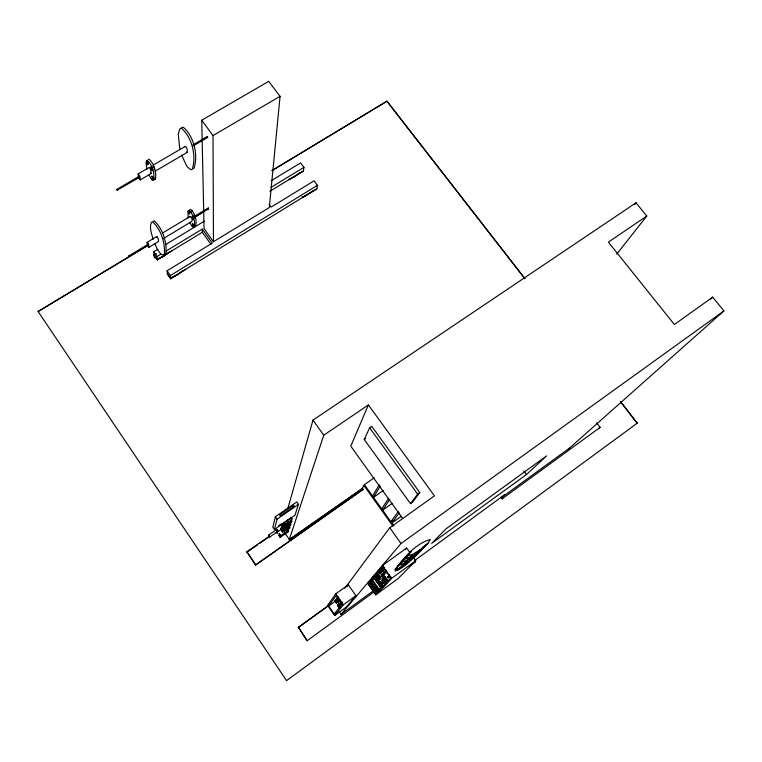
<?xml version="1.0" encoding="UTF-8"?>
<svg xmlns="http://www.w3.org/2000/svg" width="762" height="762" viewBox="0 0 762 762"><rect width="100%" height="100%" fill="white"/><g stroke="black" fill="none" stroke-linecap="round" stroke-linejoin="round"><path stroke-width="1.14" d="M336.709 598.265L337.175 599.885L338.318 600.589L337.852 598.97L336.709 598.265L338.185 596.722M341.586 603.094L341.547 601.99L337.566 604.876L339.252 608.286M340.29 603.104L341.319 603.742L341.719 605.171L340.69 604.533L340.29 603.104L341.967 601.894M190.052 217.37C190.624 214.417 193.024 220.189 191.919 221.351L163.154 238.706M280.064 96.336L269.3 207.559L213.455 241.725L204.064 228.667L201.73 120.215L268.738 81.353L280.064 96.336L213.017 135.579L213.455 241.725M154.334 169.659L154.276 168.45M289.312 179.441L303.39 171.193L303.962 167.373L300.609 162.897L271.224 180.689M386.839 571.843L386.163 573.091C383.705 572.948 381.695 569.557 382.6 567.299L383.429 567.014M389.411 574.91L389.782 576.101M284.693 532.724L289.322 539.42L362.436 488.318L363.169 489.337L255.499 565.071L246.878 551.774L269.367 536.153M389.849 576.472L388.849 576.158L389.249 576.92M283.921 522.846L283.683 524.456L283.921 522.846L290.684 517.836L291.827 521.408L288.522 523.713L284.283 525.666L282.626 523.275L284.245 525.532L284.75 525.351L283.94 522.77L284.836 525.466L288.141 523.17L287.588 523.37M302.695 197.415L316.773 189.071L317.43 185.347L314.049 180.842L271.082 207.131L269.062 204.397M255.499 565.071L363.169 489.337M195.053 218.361L193.872 215.113M275.358 516.741L272.815 527.18L274.425 529.495L294.942 515.264L298.437 504.349L296.761 501.948L275.358 516.741L277.035 519.16L274.425 529.495M272.044 170.612L386.991 101.184L524.923 278.587M208.283 207.997L208.54 208.836L208.283 207.997L195.139 215.922M287.903 508.292L312.982 420.119L636.013 202.806L646.786 216.056L616.658 254.241M292.541 508.368L293.532 505.101L294.342 506.263L280.292 515.979L279.483 514.807L293.532 505.101M288.788 529.038L288.96 528.476M289.77 525.913L289.951 525.342M290.77 522.694L290.96 522.113M291.998 518.808L291.808 519.408L290.703 517.769M289.131 539.991L323.755 435.216L368.379 404.936L434.435 495.852L389.773 527.752L344.853 588.293M139.513 176.117L116.91 189.338L117.119 190.167L139.875 177.117M117.291 190.329L116.938 189.328M368.379 404.936L350.768 446.17L402.584 518.417M138.084 173.936L138.56 177.565L140.237 179.908L151.143 173.526L150.743 169.878L149.257 167.459L138.084 173.936L139.77 176.298L140.237 179.908M364.246 439.493L369.627 427.787L371.77 426.32L419.776 492.604L412.547 502.158L410.47 503.634L364.246 439.493L365.627 438.55M152.762 165.983L153.981 167.373M321.221 517.56L362.064 489.004L364.407 484.642L374.104 477.869M185.052 146.695C186.88 146.104 187.766 150.876 187.081 152.467L154.962 171.288M276.997 531.133C279.063 533.419 276.758 527.656 276.435 529.895M128.473 256.156L128.74 256.946L128.435 256.127L148.628 243.945M372.57 496.072L379.19 484.832M280.635 535.772L279.283 533.371L280.635 535.772L288.598 530.219L288.112 528.409M280.168 537.41L278.816 535.029L280.168 537.41L288.074 531.895L287.588 530.095M380.162 486.185L373.504 497.376L383.2 490.557M413.737 557.955L428.063 543.154L430.301 539.448C415.176 543.782 404.327 557.546 395.116 569.519C402.86 567.804 409.842 562.194 414.785 556.212M419.9 550.583C415.1 557.355 407.403 563.099 399.259 565.061L401.441 561.48L407.66 556.25M423.624 546.383C418.919 553.831 410.68 559.822 402.136 561.975L404.346 558.346L407.956 555.308M425.806 544.801C420.605 551.097 413.252 556.993 405.098 558.784L407.337 555.098L411.413 551.678M395.116 569.519L408.156 555.498L410.432 551.755M396.478 568.766L395.221 570.824C399.86 569.728 404.184 566.433 406.984 562.661M207.34 136.465L207.626 137.484L207.34 136.465L192.948 144.875M374.675 591.455L307.134 640.756L298.399 627.269L329.155 605.038M147.085 242.335L147.466 245.173L148.952 247.279L158.582 241.468L158.267 238.62L156.772 236.506L147.085 242.335L148.58 244.459L148.952 247.279M381.714 508.864L388.734 498.129M156.772 236.506L156.62 237.506M389.715 499.491L382.648 510.169L392.344 503.301M335.785 593.827L327.603 605.323L334.651 615.534L346.367 607.028L355.911 595.674L348.32 584.787L335.785 593.827L343.376 604.761L334.651 615.534M189.481 210.141L190.652 209.34C194.92 213.17 197.453 220.78 195.367 226.2L193.872 225.771M299.952 172.583L295.018 176.546L289.084 179.194M328.66 606.009L336.261 595.493L342.186 604.028L334.204 614.029L328.66 606.009L335.623 600.97M398.326 511.502L390.896 521.713L392.773 520.379M399.307 512.874L391.83 523.027L401.231 516.331M169.497 251.86L164.192 256.07L157.886 258.909M346.929 586.645L348.32 584.787M634.594 204.692L636.013 202.806M307.134 640.756L298.399 627.269M410.47 503.634L417.633 494.128L419.776 492.604M340.795 614.629L401.012 543.506L723.9 310.915L712.699 297.132L674.36 324.517L608.39 242.106L646.786 216.056M378.333 591.96L375.695 594.37L367.875 583.216L373.618 577.024M373.466 576.615L383.581 565.271L373.466 576.615L381.6 588.178L391.173 578.139M367.875 583.216L370.437 580.72M382.915 566.452L374.856 575.891L382.705 587.035M382.6 567.299L375.133 576.024L382.629 586.673L391.639 577.186M371.456 581.196L369.97 582.92L376.533 592.264L378.076 590.626M374.675 577.729L372.618 580.12L379.076 589.312L381.229 587.035M371.599 581.844L370.446 583.168L376.39 591.636L377.59 590.369M405.298 549.535L406.641 548.021L409.889 552.574M395.221 570.824L396.85 569.09M397.554 570.281L412.404 554.517L420.662 549.392L428.063 543.154M375.695 594.37L377.952 591.998L370.018 580.692M381.648 588.435L379.4 590.798L371.485 579.53M391.411 578.272L382.762 587.331L374.628 575.777M367.513 583.073L375.761 594.846L391.392 578.491L415.738 560.775L413.137 557.127M402.079 567.461L404.879 564.537M406.156 564.023L407.584 562.537M406.803 563.794L420.662 549.392M414.995 560.318L504.901 494.528L501.301 497.872L502.053 498.881L600.132 427.358L596.675 422.862M415.738 560.775L398.05 578.596L375.761 594.846M414.547 562.575L415.061 562.061L414.309 561.013M312.868 190.948L304.152 196.577M282.13 527.094L280.702 528.476L282.464 531.962L289.798 527.828L289.636 526.304L282.845 530.638L282.111 529.19L280.702 528.476L282.311 527.361M282.464 527.952L281.578 525.323L283.026 523.913M182.309 271.158L177.441 274.815L171.898 277.549M281.578 525.323L283.645 523.684M281.216 528.295L282.74 526.875M710.098 299.571L712.699 297.132M526.466 474.555L546.659 455.857L446.122 528.742L431.702 543.363L526.466 474.555L523.732 470.906M502.053 498.881L502.768 498.224L502.015 497.205L569.328 448.237M568.471 449.008L723.9 310.915M599.199 428.168L600.132 427.358M276.749 529.514L268.576 535.124L268.881 536.305L269.681 537.077L277.673 531.524C278.235 530.923 276.549 528.657 276.577 530.047M397.25 566.014L401.603 562.356M269.681 537.077L268.634 535.067M620.525 401.536L637.203 423.205L620.42 401.622M284.702 524.732L283.016 526.028L283.759 527.495L283.359 528.857L282.483 527.885L284.112 526.752M339.5 600.78L336.594 602.866L336.128 601.275L337.909 599.932L338.49 601.97L336.128 602.837L335.004 600.58L337.061 599.065L335.004 600.58L336.69 599.361M637.308 423.129L286.569 680.647L38.1 311.506L147.952 245.288M334.204 614.029L335.947 612.762M373.437 590.74L341.119 614.248L339.242 611.543M409.289 566.261L415.061 562.061M338.28 600.999L336.594 602.218L340.109 599.97M340.1 600.799L336.128 602.837L338.271 601.647M337.566 604.876L341.471 602.599M340.281 603.685L341.957 602.475M339.985 607.371L339.281 605.952L340.881 604.79M343.376 604.761L355.911 595.674M406.641 548.021L382.286 565.614L391.392 578.491M337.156 599.38L335.471 600.599L336.128 601.275M298.18 627.621L327.908 606.133M290.103 539.306L301.771 531.152M303.714 529.79L319.278 518.912M284.026 530.704L282.416 531.828L284.521 530.543M285.407 530.104L282.988 531.781L282.092 529.257M282.464 531.962L289.798 527.828M278.511 525.77L281.397 523.77M291.665 519.817L284.693 524.266M284.245 525.532L285.893 524.389M246.802 552.317L257.527 544.859M259.48 543.506L268.253 537.41M284.283 525.666L291.827 521.408M277.835 531.724L282.531 528.542M284.95 527.59L283.321 528.723L285.445 527.409L285.369 526.732M281.635 530.323L282.769 530.6L281.635 530.323L283.245 529.209M286.35 526.961L283.893 528.666L290.798 524.666L290.636 523.103L283.759 527.495L282.111 525.123M283.359 528.857L290.798 524.666M281.597 531L283.207 529.885M277.035 519.16L298.437 504.349M185.795 269.234L170.726 278.806L170.421 275.549L317.43 185.347M316.83 188.728L170.698 278.511L167.354 273.777M170.726 278.806L167.383 274.072L167.059 270.786L212.303 243.107L202.244 229.105L166.068 251.06M202.244 229.105L202.321 232.305L157.372 259.623L154.057 254.918L156.086 253.689M269.891 191.243L303.447 170.85M156.115 254.013L154.095 255.232L157.41 259.928L172.469 250.45M157.41 259.928L157.02 256.556L161.039 254.117M270.996 187.385L303.962 167.373M154.429 257.975L153.686 251.831L157.744 249.374M165.849 244.469L204.349 221.161M188.243 218.065L187.89 211.093L189.062 210.302L190.795 211.826L192.395 210.864M162.373 233.143L190.3 216.332M194.396 217.361L208.54 208.836M272.053 170.478L386.991 101.184M147.971 245.412L38.1 311.506M194.748 217.208L203.902 211.693M153.905 164.687L185.223 146.409M193.253 145.885L207.626 137.484M181.642 127.797L183.166 127.13C193.9 136.15 198.406 155.01 194.005 168.25L192.491 168.688M148.428 159.372L149.104 159.125C154.181 163.868 156.839 172.583 155.343 179.375L154.667 179.575M282.15 525.256L282.74 527.504L282.15 525.256L281.797 526.523M287.788 523.98L288.522 523.713L288.35 522.122L287.36 520.141M281.264 528.428L280.921 529.666M187.081 152.467L186.28 152.086M286.817 527.18L287.541 526.933L287.36 525.38L286.388 523.437M285.874 530.304L286.579 530.066L286.407 528.552L285.436 526.637M288.598 530.219L287.931 529.895M288.074 531.895L287.417 531.562M151.143 173.526L150.39 173.098M155.038 178.927L155.286 178.022M408.156 555.498L412.404 554.517M303.114 196.939L302.028 196.958M153.181 221.199L154.41 221.037C162.811 228.81 166.792 241.897 166.021 253.194L165.173 254.298L163.954 254.317M389.049 575.396L388.868 575.958M387.887 576.653L387.791 577.367M381.819 584.13L381.514 584.683M277.673 531.524L277.006 530.99M388.582 576.062L388.363 576.748M388.001 576.691L387.629 577.186M388.229 577.844L388.525 577.329M380.581 583.359L380.876 582.397M381.981 584.187C379.886 584.33 384.477 587.416 382.153 584.14M383.981 567.185L384.572 567.547M384.562 568.147C380.028 566.347 385.953 575.882 386.248 570.89M389.134 575.3L389.744 576.386L389.153 576.415M389.287 575.51L388.725 575.434L389.039 576.282M388.696 577.148L389.249 577.234L389.03 576.548M380.4 581.816C378.228 582.035 382.848 585.149 380.609 581.854M381.943 584.006L382.486 584.664M388.115 577.882L387.715 577.386M380.419 583.397L379.628 581.682L380.733 582.178M338.28 604.914L339.281 605.952M386.953 101.336L524.847 278.692M201.73 120.215L213.017 135.579M369.627 427.787L417.633 494.128M202.321 232.305L210.988 244.373M364.407 484.642L393.906 525.932M363.931 485.527L392.906 526.094M312.982 420.119L323.755 435.216M362.064 489.004L362.798 490.023M389.773 527.752L401.012 543.506M382.353 566.147L390.973 578.339M153.686 251.831L157.02 256.556M167.059 270.786L170.421 275.549M384.762 579.282L383.562 577.586L382.81 578.425L384.01 580.187M374.923 586.578L376.923 589.417M368.998 582.406L376.819 593.55M290.884 517.198L291.979 518.827M337.109 601.237L339.576 604.79M246.878 551.774L255.603 564.556M276.873 531.59L277.387 533.381L276.206 532.181M190.795 211.826C193.215 216.246 196.025 222.256 193.796 227.143L192.31 226.714L189.643 222.352M148.961 175.155L152.019 180.146L153.543 180.432C155.01 173.641 152.324 164.954 147.256 160.191L146.59 160.439L146.009 162.944L146.952 169.174M382.724 584.854L382.724 586.083L381.457 584.883M385.801 569.662L386.077 570.281M389.525 575.501L389.287 574.948M154.667 243.488L157.305 249.164L160.858 254.194L163.601 255.26L164.43 254.156C165.163 242.849 161.153 229.81 152.771 222.018L151.552 222.18C148.914 227.524 151.743 233.905 153.124 239.297M193.291 217.475C190.843 212.865 193.529 222.78 193.415 217.922M181.594 155.096L186.976 166.611L190.748 169.716L192.262 169.288C196.596 156.029 192.043 137.227 181.337 128.187L179.813 128.854L178.222 134.245L179.803 148.828M337.785 605.18L338.347 607.133L339.757 608.028L339.195 606.066L337.785 605.18M188.366 211.207C189.309 217.78 191.043 210.998 188.366 211.207M192.443 223.78C193.329 230.153 195.11 223.666 192.443 223.78M146.685 161.134C147.342 168.192 150.057 163.02 146.685 161.134M150.924 167.049C151.524 174.06 154.334 168.964 150.924 167.049M377.361 575.643C378.781 583.225 382.562 575.024 377.361 575.643M151.914 176.174C152.495 182.975 155.267 178.098 151.914 176.174M377.581 575.882C378.428 581.558 381.629 575.662 377.581 575.882M381.952 580.13C383.324 587.712 387.248 579.568 381.952 580.13M382.162 580.358C382.991 586.054 386.286 580.187 382.162 580.358M383.219 578.663L383.924 579.52L383.257 578.587M385.01 581.187L385.705 582.054L385.048 581.12M386.62 581.854L385.791 582.73L384.505 580.901L385.334 580.025L386.62 581.854L385.782 582.635L384.591 580.949L385.353 580.13L386.553 581.816M373.18 577.024L370.351 580.358L378.266 591.626L381.248 588.493L373.18 577.024M378.019 573.919L376.314 575.901L379.371 580.244L381.114 578.31L378.019 573.919M379.971 571.71L379.162 572.643L380.19 574.1L381 573.167L379.971 571.71M381.6 569.814L380.781 570.767L381.819 572.233L382.638 571.29L381.6 569.814M380.038 572.072L379.428 572.776L380.114 573.738L380.724 573.034L380.038 572.072M381.686 570.224L381.086 570.919L381.733 571.824L382.333 571.138L381.686 570.224M382.029 574.634L381.21 575.558L382.238 577.005L383.057 576.091L382.029 574.634M383.686 572.767L382.848 573.7L383.886 575.177L384.724 574.243L383.686 572.767M382.124 575.072L381.543 575.72L382.143 576.567L382.724 575.929L382.124 575.072M383.772 573.205L383.181 573.862L383.8 574.738L384.391 574.072L383.772 573.205M383.553 577.51L382.743 578.387L383.991 580.101L384.82 579.311L383.553 577.51M384.715 576.224L383.848 577.177L386.915 581.53L387.801 580.587L384.715 576.224M384.762 576.482L384.038 577.272L386.858 581.273L387.601 580.492L384.762 576.482M388.277 576.786L388.277 576.786"/></g></svg>
